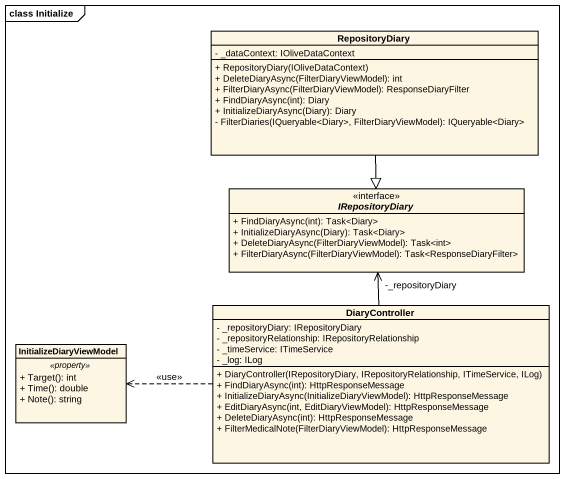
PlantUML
@startuml
mainframe class Initialize
hide circle
hide empty members
skinparam classAttributeIconSize 0
class RepositoryDiary {
  - _dataContext: IOliveDataContext
  + RepositoryDiary(IOliveDataContext)
  + DeleteDiaryAsync(FilterDiaryViewModel): int
  + FilterDiaryAsync(FilterDiaryViewModel): ResponseDiaryFilter
  + FindDiaryAsync(int): Diary
  + InitializeDiaryAsync(Diary): Diary
  - FilterDiaries(IQueryable<Diary>, FilterDiaryViewModel): IQueryable<Diary>
}
interface IRepositoryDiary {
  + FindDiaryAsync(int): Task<Diary>
  + InitializeDiaryAsync(Diary): Task<Diary>
  + DeleteDiaryAsync(FilterDiaryViewModel): Task<int>
  + FilterDiaryAsync(FilterDiaryViewModel): Task<ResponseDiaryFilter>
}
class DiaryController {
  - _repositoryDiary: IRepositoryDiary
  - _repositoryRelationship: IRepositoryRelationship
  - _timeService: ITimeService
  - _log: ILog
  + DiaryController(IRepositoryDiary, IRepositoryRelationship, ITimeService, ILog)
  + FindDiaryAsync(int): HttpResponseMessage
  + InitializeDiaryAsync(InitializeDiaryViewModel): HttpResponseMessage
  + EditDiaryAsync(int, EditDiaryViewModel): HttpResponseMessage
  + DeleteDiaryAsync(int): HttpResponseMessage
  + FilterMedicalNote(FilterDiaryViewModel): HttpResponseMessage
}
class InitializeDiaryViewModel {
  .. <<property>> ..
  + Target(): int
  + Time(): double
  + Note(): string
}
RepositoryDiary --|> IRepositoryDiary
DiaryController -up-> "-_repositoryDiary" IRepositoryDiary
DiaryController .left.> InitializeDiaryViewModel : <<use>>
@enduml
